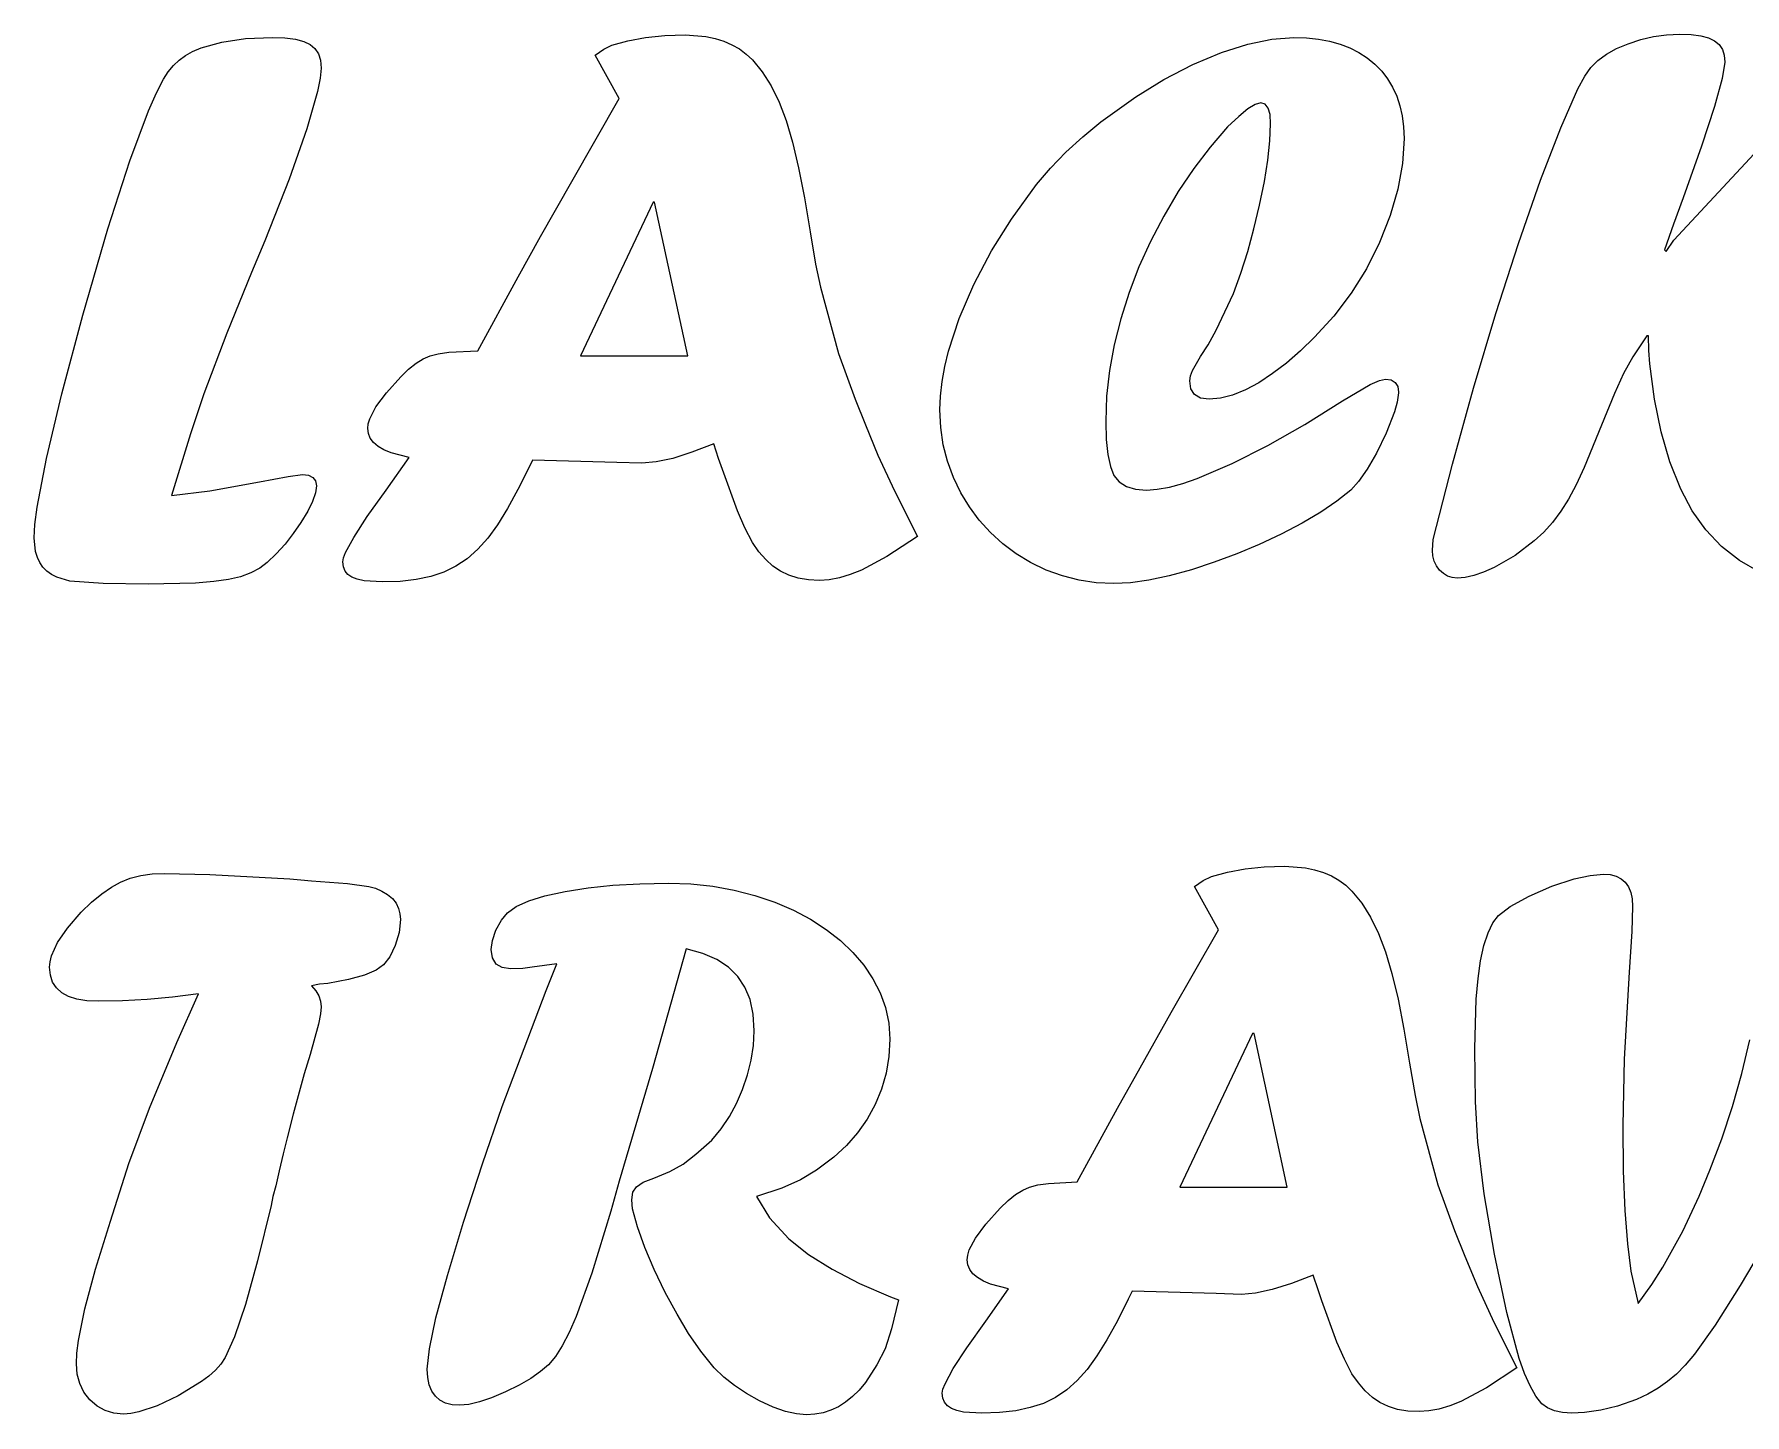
# Model space of a CAD drawing. Extents: x 9 to 1857, y 16 to 982.
# Drawn here: x 611.4 to 910, y 735.4 to 976.5 of the extents above; entities that cross this region are included whole.
import ezdxf

# ---------------------------------------------------------------- set-up
doc = ezdxf.new("R2010")
doc.units = 0

msp = doc.modelspace()

# ---------------------------------------------------------------- linework, layer by layer
at = {"layer": 'Layer 1'}
for p, q in [((639.038375, 973.487727), (640.51976, 974.116456)), ((640.51976, 974.116456), (644.10266, 975.115531)), ((644.10266, 975.115531), (648.253985, 975.735648)), ((648.253985, 975.735648), (652.99098, 975.942353)), ((652.99098, 975.942353), (655.15708, 975.864839)), ((655.15708, 975.864839), (656.97006, 975.632296)), ((656.97006, 975.632296), (658.42992, 975.244724)), ((658.42992, 975.244724), (659.53666, 974.702123)), ((659.53666, 974.702123), (660.380711, 974.004492)), ((660.380711, 974.004492), (660.983605, 973.08293)), ((709.28344, 972.8424), (710.816508, 973.89315)), ((710.816508, 973.89315), (712.24621, 974.56494)), ((712.24621, 974.56494), (715.036731, 975.348699)), ((715.036731, 975.348699), (718.102855, 975.908528)), ((718.102855, 975.908528), (721.444581, 976.244424)), ((721.444581, 976.244424), (725.06191, 976.35639)), ((725.06191, 976.35639), (728.636188, 976.085089)), ((728.636188, 976.085089), (730.261838, 975.745964)), ((730.261838, 975.745964), (731.77983, 975.271188)), ((731.77983, 975.271188), (733.190163, 974.660761)), ((733.190163, 974.660761), (734.492837, 973.914684)), ((734.492837, 973.914684), (735.687853, 973.032957)), ((818.648322, 973.289842), (823.24751, 974.77123)), ((823.24751, 974.77123), (827.467757, 975.649727)), ((827.467757, 975.649727), (831.30904, 975.94256)), ((831.30904, 975.94256), (833.504204, 975.869352)), ((833.504204, 975.869352), (835.576635, 975.649727)), ((835.576635, 975.649727), (837.526334, 975.283687)), ((837.526334, 975.283687), (839.3533, 974.77123)), ((839.3533, 974.77123), (841.057534, 974.112357)), ((841.057534, 974.112357), (842.639035, 973.307067)), ((885.86181, 973.014533), (887.631729, 973.987771)), ((887.631729, 973.987771), (889.668645, 974.84043)), ((889.668645, 974.84043), (891.860578, 975.563898)), ((891.860578, 975.563898), (894.095575, 976.08066)), ((894.095575, 976.08066), (896.373638, 976.390718)), ((896.373638, 976.390718), (898.694765, 976.49407)), ((898.694765, 976.49407), (900.675688, 976.420862)), ((900.675688, 976.420862), (902.346558, 976.201238)), ((902.346558, 976.201238), (903.707373, 975.835197)), ((903.707373, 975.835197), (904.758135, 975.32274)), ((904.758135, 975.32274), (905.54189, 974.676785)), ((905.54189, 974.676785), (906.101715, 973.84135)), ((906.101715, 973.84135), (906.43761, 972.816435)), ((634.779383, 969.904832), (635.67941, 971.015873)), ((635.67941, 971.015873), (636.674183, 971.971887)), ((636.674183, 971.971887), (637.7637, 972.772871)), ((637.7637, 972.772871), (639.038375, 973.487727)), ((660.983605, 973.08293), (661.345341, 971.937437)), ((661.345341, 971.937437), (661.46592, 970.568013)), ((713.48645, 965.2632), (709.28344, 972.8424)), ((735.687853, 973.032957), (736.77521, 972.01558)), ((736.77521, 972.01558), (738.484831, 969.931299)), ((808.58866, 968.570067), (813.67016, 971.18834)), ((813.67016, 971.18834), (818.648322, 973.289842)), ((842.639035, 973.307067), (844.097804, 972.355362)), ((844.097804, 972.355362), (845.43384, 971.25724)), ((845.43384, 971.25724), (846.62886, 970.029928)), ((882.098042, 969.194774), (883.122965, 970.70632)), ((883.122965, 970.70632), (884.358889, 971.920716)), ((884.358889, 971.920716), (885.86181, 973.014533)), ((906.549575, 971.60204), (906.093101, 968.777069)), ((906.43761, 972.816435), (906.549575, 971.60204)), ((632.713402, 966.276722), (633.9741, 968.638761)), ((633.9741, 968.638761), (634.779383, 969.904832)), ((661.310891, 968.845468), (660.845803, 966.502803)), ((661.46592, 970.568013), (661.310891, 968.845468)), ((738.484831, 969.931299), (740.030812, 967.468055)), ((803.6794, 965.53839), (808.58866, 968.570067)), ((846.62886, 970.029928), (847.664543, 968.690651)), ((847.664543, 968.690651), (848.540891, 967.23941)), ((880.883643, 966.933925), (882.098042, 969.194774)), ((906.093101, 968.777069), (904.72368, 963.885045)), ((631.308443, 963.118005), (632.713402, 966.276722)), ((660.845803, 966.502803), (658.98545, 959.957113)), ((705.21817, 950.793708), (713.48639, 965.263108)), ((713.48639, 965.263108), (713.48645, 965.2632)), ((740.030812, 967.468055), (741.413156, 964.625849)), ((797.61606, 961.19758), (803.6794, 965.53839)), ((848.540891, 967.23941), (849.257903, 965.676205)), ((849.257903, 965.676205), (849.815578, 964.001035)), ((877.886415, 960.16432), (880.883643, 966.933925)), ((628.06574, 954.410536), (631.308443, 963.118005)), ((741.413156, 964.625849), (742.63186, 961.40468)), ((821.671349, 962.140407), (819.73349, 960.30159)), ((823.281927, 963.453847), (821.671349, 962.140407)), ((824.565224, 964.241912), (823.281927, 963.453847)), ((825.52124, 964.5046), (824.565224, 964.241912)), ((826.274851, 964.276363), (825.52124, 964.5046)), ((826.813145, 963.59165), (826.274851, 964.276363)), ((827.136121, 962.450462), (826.813145, 963.59165)), ((827.24378, 960.8528), (827.136121, 962.450462)), ((849.815578, 964.001035), (850.213918, 962.213901)), ((850.213918, 962.213901), (850.452922, 960.314803)), ((904.72368, 963.885045), (902.441311, 956.925969)), ((658.98545, 959.957113), (655.90209, 951.206588)), ((742.63186, 961.40468), (743.747204, 957.632306)), ((794.429347, 958.596535), (797.61606, 961.19758)), ((819.73349, 960.30159), (816.684586, 956.79621)), ((827.123201, 957.872782), (827.24378, 960.8528)), ((850.452922, 960.314803), (850.53259, 958.30374)), ((874.355208, 950.98317), (877.886415, 960.16432)), ((743.747204, 957.632306), (744.819487, 953.136465)), ((788.831077, 953.101617), (791.48379, 955.89214)), ((791.48379, 955.89214), (794.429347, 958.596535)), ((816.684586, 956.79621), (813.807935, 953.03245)), ((826.761465, 954.51381), (827.123201, 957.872782)), ((850.53259, 958.30374), (850.265594, 953.911251)), ((902.441311, 956.925969), (899.245995, 947.89984)), ((624.245993, 942.516355), (628.06574, 954.410536)), ((744.819487, 953.136465), (745.848709, 947.917156)), ((786.38506, 950.24219), (788.831077, 953.101617)), ((813.807935, 953.03245), (811.103536, 949.01031)), ((826.158571, 950.775882), (826.761465, 954.51381)), ((850.265594, 953.911251), (849.464607, 949.415405)), ((897.661, 940.527), (911.648, 955.6165)), ((655.90209, 951.206588), (651.61295, 940.389013)), ((699.77493, 941.147458), (705.21817, 950.793708)), ((781.97533, 944.17883), (786.38506, 950.24219)), ((825.31452, 946.659), (826.158571, 950.775882)), ((870.513945, 939.97612), (874.355208, 950.98317)), ((719.412, 947.142), (706.7341, 920.3392)), ((719.68825, 947.1418), (719.412, 947.142)), ((725.476, 920.339), (719.68825, 947.1418)), ((745.848709, 947.917156), (746.83487, 941.97438)), ((811.103536, 949.01031), (808.57139, 944.72979)), ((849.464607, 949.415405), (848.129629, 944.816201)), ((899.245995, 947.89984), (897.592355, 943.35232)), ((778.513032, 938.68391), (781.97533, 944.17883)), ((808.57139, 944.72979), (806.267486, 940.328685)), ((824.332673, 942.490442), (825.31452, 946.659)), ((848.129629, 944.816201), (846.26066, 940.11364)), ((619.8492, 927.435461), (624.245993, 942.516355)), ((695.84754, 934.119478), (699.77493, 941.147458)), ((746.83487, 941.97438), (747.799485, 936.358887)), ((823.24747, 938.52859), (824.332673, 942.490442)), ((897.592355, 943.35232), (896.007605, 938.87371)), ((651.613, 940.389), (649.33925, 934.87686)), ((651.61295, 940.389013), (651.613, 940.389)), ((775.42968, 932.81003), (778.513032, 938.68391)), ((806.267486, 940.328685), (804.247803, 935.8759)), ((822.058913, 934.773442), (823.24747, 938.52859)), ((846.26066, 940.11364), (843.948148, 935.540284)), ((866.552083, 927.72877), (870.513945, 939.97612)), ((896.007605, 938.87371), (896.283195, 938.529202)), ((896.283195, 938.529202), (897.661, 940.527)), ((649.33925, 934.87686), (645.01566, 924.28321)), ((747.799485, 936.358887), (748.62631, 932.32813)), ((804.247803, 935.8759), (802.512341, 931.371435)), ((820.767, 931.225), (822.058913, 934.773442)), ((843.948148, 935.540284), (841.28251, 931.259765)), ((688.81955, 921.234878), (695.84754, 934.119478)), ((748.62631, 932.32813), (751.7958, 920.75263)), ((772.880307, 926.86725), (775.42968, 932.81003)), ((802.512341, 931.371435), (801.0611, 926.81529)), ((817.735333, 924.817475), (820.767, 931.22535)), ((820.767, 931.22535), (820.767, 931.225)), ((841.28251, 931.259765), (838.263748, 927.272084)), ((616.197405, 913.706836), (619.8492, 927.435461)), ((771.01995, 921.16563), (772.880307, 926.86725)), ((801.0611, 926.81529), (799.915611, 922.259156)), ((838.263748, 927.272084), (834.89186, 923.57724)), ((862.659135, 914.68912), (866.552083, 927.72877)), ((645.01566, 924.28321), (641.00213, 913.72406)), ((816.322851, 922.285331), (817.735333, 924.817475)), ((834.89186, 923.57724), (832.45016, 921.195823)), ((892.907, 923.853), (890.478228, 920.166757)), ((893.182394, 923.85281), (892.907, 923.853)), ((893.251298, 921.286217), (893.182394, 923.85281)), ((679.285258, 919.826699), (680.48243, 920.339156)), ((680.48243, 920.339156), (681.907839, 920.705197)), ((681.907839, 920.705197), (683.772495, 920.976498)), ((683.772495, 920.976498), (688.81955, 921.234878)), ((706.7341, 920.3392), (725.476, 920.339)), ((751.7958, 920.75263), (754.68968, 912.76002)), ((770.356779, 918.456913), (771.01995, 921.16563)), ((799.915611, 922.259156), (799.097405, 917.754695)), ((813.584, 917.806713), (814.97927, 920.20105)), ((814.97927, 920.20105), (816.322851, 922.285331)), ((832.45016, 921.195823), (830.01707, 919.0814)), ((890.478228, 920.166757), (888.84181, 917.23843)), ((893.45801, 918.96078), (893.251298, 921.286217)), ((675.3837, 916.687356), (676.735893, 918.000798)), ((676.735893, 918.000798), (678.036412, 919.047246)), ((678.036412, 919.047246), (679.285258, 919.826699)), ((769.883085, 915.84294), (770.356779, 918.456913)), ((799.097405, 917.754695), (798.606481, 913.301906)), ((813.235182, 916.829168), (813.584, 917.806713)), ((827.59259, 917.233972), (825.17672, 915.65354)), ((830.01707, 919.0814), (827.59259, 917.233972)), ((888.84181, 917.23843), (887.257065, 913.741667)), ((894.258992, 912.759604), (893.45801, 918.96078)), ((671.042887, 911.433599), (672.851559, 913.875304)), ((672.851559, 913.875304), (675.3837, 916.687356)), ((769.598869, 913.323713), (769.883085, 915.84294)), ((813.11891, 915.99804), (813.235182, 916.829168)), ((813.329921, 914.581249), (813.11891, 915.99804)), ((813.962955, 913.569255), (813.329921, 914.581249)), ((822.825441, 914.387468), (820.594742, 913.48313)), ((825.17672, 915.65354), (822.825441, 914.387468)), ((839.78395, 912.48373), (844.624298, 915.32593)), ((844.624298, 915.32593), (846.230569, 916.03648)), ((846.230569, 916.03648), (847.29424, 916.27333)), ((847.29424, 916.27333), (848.289006, 916.13122)), ((848.289006, 916.13122), (848.999553, 915.70489)), ((848.999553, 915.70489), (849.425881, 914.99434)), ((849.568, 913.862), (849.30532, 912.260034)), ((849.425881, 914.99434), (849.56799, 913.99957)), ((849.56799, 913.99957), (849.568, 913.862)), ((859.007337, 901.40827), (862.659135, 914.68912)), ((613.51024, 902.424161), (616.197405, 913.706836)), ((641.00213, 913.72406), (638.65946, 906.73052)), ((669.957684, 909.362239), (671.042887, 911.433599)), ((754.68968, 912.76002), (756.48112, 908.28141)), ((769.50413, 910.89923), (769.598869, 913.323713)), ((769.650545, 907.81157), (769.50413, 910.89923)), ((798.606481, 913.301906), (798.44284, 908.90079)), ((815.018011, 912.962059), (813.962955, 913.569255)), ((816.49509, 912.75966), (815.018011, 912.962059)), ((818.484626, 912.940528), (816.49509, 912.75966)), ((820.594742, 913.48313), (818.484626, 912.940528)), ((833.186581, 908.328069), (839.78395, 912.48373)), ((849.30532, 912.260034), (848.861769, 910.554715)), ((887.257065, 913.741667), (884.98329, 908.2123)), ((895.42171, 907.040745), (894.258992, 912.759604)), ((669.59595, 907.661226), (669.686384, 908.465439)), ((669.686384, 908.465439), (669.957684, 909.362239)), ((756.48112, 908.28141), (758.68597, 902.97597)), ((798.44284, 908.90079), (798.533273, 905.727001)), ((826.761475, 904.680565), (833.186581, 908.328069)), ((848.861769, 910.554715), (847.43205, 906.83402)), ((884.98329, 908.2123), (882.003298, 900.82259)), ((638.65946, 906.73052), (635.35217, 895.94736)), ((669.708992, 906.767657), (669.59595, 907.661226)), ((670.048117, 905.947297), (669.708992, 906.767657)), ((670.613327, 905.200144), (670.048117, 905.947297)), ((671.40462, 904.526198), (670.613327, 905.200144)), ((730.022837, 904.97406), (726.216007, 903.496977)), ((730.849659, 902.42469), (730.022837, 904.97406)), ((770.08979, 904.81865), (769.650545, 907.81157)), ((798.533273, 905.727001), (798.804572, 903.095815)), ((847.43205, 906.83402), (845.700897, 903.371708)), ((896.946162, 901.804204), (895.42171, 907.040745)), ((611.908278, 893.931986), (613.51024, 902.424161)), ((672.421997, 903.925461), (671.40462, 904.526198)), ((673.665457, 903.397932), (672.421997, 903.925461)), ((672.83434, 896.912546), (676.83063, 902.562496)), ((676.83063, 902.562496), (673.665457, 903.397932)), ((698.396907, 902.149084), (697.70788, 900.771044)), ((713.073007, 901.735673), (698.396907, 902.149084)), ((722.857047, 902.441918), (719.945957, 901.808882)), ((726.216007, 903.496977), (722.857047, 902.441918)), ((731.53866, 900.49544), (730.849659, 902.42469)), ((758.68597, 902.97597), (761.545402, 896.74035)), ((770.821865, 901.92047), (770.08979, 904.81865)), ((771.84677, 899.11703), (770.821865, 901.92047)), ((798.804572, 903.095815), (799.256738, 901.007231)), ((820.508631, 901.541219), (826.761475, 904.680565)), ((845.700897, 903.371708), (844.09032, 900.563963)), ((650.71727, 898.35892), (655.695423, 899.289092)), ((655.695423, 899.289092), (658.22756, 899.59915)), ((658.22756, 899.59915), (659.282622, 899.478572)), ((659.282622, 899.478572), (660.036238, 899.116837)), ((660.036238, 899.116837), (660.488407, 898.513947)), ((697.70788, 900.771044), (695.813085, 896.981446)), ((717.482737, 901.59787), (713.073007, 901.735673)), ((719.945957, 901.808882), (717.482737, 901.59787)), ((734.156942, 893.278), (731.53866, 900.49544)), ((773.13007, 896.447087), (771.84677, 899.11703)), ((799.256738, 901.007231), (799.88977, 899.46125)), ((799.88977, 899.46125), (800.811336, 898.345901)), ((814.42805, 898.91003), (820.508631, 901.541219)), ((844.09032, 900.563963), (842.600317, 898.410783)), ((855.631145, 888.29972), (859.007337, 901.40827)), ((882.003298, 900.82259), (880.603734, 897.838292)), ((898.83235, 897.04998), (896.946162, 901.804204)), ((635.35217, 895.94736), (642.052875, 896.791407)), ((642.052875, 896.791407), (650.71727, 898.35892)), ((660.471181, 896.416748), (659.967335, 894.931052)), ((660.63913, 897.6699), (660.471181, 896.416748)), ((660.488407, 898.513947), (660.63913, 897.6699)), ((669.518431, 892.278912), (672.83434, 896.912546)), ((695.813085, 896.981446), (693.98719, 893.674164)), ((761.545402, 896.74035), (765.57616, 888.78217)), ((774.6373, 893.949398), (773.13007, 896.447087)), ((800.811336, 898.345901), (802.060185, 897.549223)), ((802.060185, 897.549223), (803.636316, 897.071216)), ((803.636316, 897.071216), (805.53973, 896.91188)), ((805.53973, 896.91188), (807.43883, 897.036764)), ((807.43883, 897.036764), (809.55325, 897.411418)), ((809.55325, 897.411418), (811.88299, 898.035839)), ((811.88299, 898.035839), (814.42805, 898.91003)), ((841.23089, 896.91217), (838.819334, 894.957083)), ((842.600317, 898.410783), (841.23089, 896.91217)), ((880.603734, 897.838292), (879.26446, 895.3277)), ((900.817555, 893.273309), (898.83235, 897.04998)), ((611.507787, 890.861542), (611.908278, 893.931986)), ((659.127591, 893.212813), (657.95195, 891.26203)), ((659.967335, 894.931052), (659.127591, 893.212813)), ((693.98719, 893.674164), (692.230195, 890.849196)), ((735.466078, 890.30231), (734.156942, 893.278)), ((776.36846, 891.623962), (774.6373, 893.949398)), ((835.994365, 893.01922), (832.755984, 891.098583)), ((838.819334, 894.957083), (835.994365, 893.01922)), ((877.907947, 893.191743), (876.456697, 891.262493)), ((879.26446, 895.3277), (877.907947, 893.191743)), ((903.19034, 889.935885), (900.817555, 893.273309)), ((611.37429, 888.574861), (611.507787, 890.861542)), ((657.95195, 891.26203), (656.599756, 889.298331)), ((667.149925, 888.644351), (669.518431, 892.278912)), ((692.230195, 890.849196), (690.5421, 888.506544)), ((736.77521, 887.74864), (735.466078, 890.30231)), ((778.32355, 889.47078), (776.36846, 891.623962)), ((832.755984, 891.098583), (829.10419, 889.19517)), ((876.456697, 891.262493), (874.910712, 889.539948)), ((611.619752, 886.180522), (611.37429, 888.574861)), ((655.161433, 887.472435), (653.636981, 885.784341)), ((656.599756, 889.298331), (655.161433, 887.472435)), ((665.728821, 886.008862), (667.149925, 888.644351)), ((690.5421, 888.506544), (688.823861, 886.560068)), ((737.907781, 886.142367), (736.77521, 887.74864)), ((765.57616, 888.78217), (760.236267, 885.285403)), ((780.481037, 887.511384), (778.32355, 889.47078)), ((782.81939, 885.767308), (780.481037, 887.511384)), ((825.254306, 887.386498), (821.352745, 885.75008)), ((829.10419, 889.19517), (825.254306, 887.386498)), ((855.49335, 886.37047), (855.631145, 888.29972)), ((873.26999, 888.02411), (869.928265, 885.49197)), ((874.910712, 889.539948), (873.26999, 888.02411)), ((905.950705, 887.037709), (903.19034, 889.935885)), ((909.09865, 884.57878), (905.950705, 887.037709)), ((611.926579, 885.151301), (611.619752, 886.180522)), ((612.356138, 884.234046), (611.926579, 885.151301)), ((612.908427, 883.428756), (612.356138, 884.234046)), ((652.0264, 884.23405), (650.751721, 883.247895)), ((653.636981, 885.784341), (652.0264, 884.23405)), ((665.25512, 884.372446), (665.373545, 885.06577)), ((665.354167, 883.506866), (665.25512, 884.372446)), ((665.373545, 885.06577), (665.728821, 886.008862)), ((686.976432, 884.923652), (684.999816, 883.597293)), ((688.823861, 886.560068), (686.976432, 884.923652)), ((739.100642, 884.768638), (737.907781, 886.142367)), ((740.353796, 883.627452), (739.100642, 884.768638)), ((760.236267, 885.285403), (755.79209, 882.92552)), ((785.338607, 884.238549), (782.81939, 885.767308)), ((788.03869, 882.92511), (785.338607, 884.238549)), ((817.399506, 884.285918), (813.39459, 882.99401)), ((821.352745, 885.75008), (817.399506, 884.285918)), ((855.570864, 885.405846), (855.49335, 886.37047)), ((855.803408, 884.510123), (855.570864, 885.405846)), ((856.190979, 883.683301), (855.803408, 884.510123)), ((869.928265, 885.49197), (866.24203, 883.40769)), ((912.548052, 882.649532), (909.09865, 884.57878)), ((613.583447, 882.735432), (612.908427, 883.428756)), ((614.381198, 882.154074), (613.583447, 882.735432)), ((615.30168, 881.684681), (614.381198, 882.154074)), ((617.57543, 880.995662), (615.30168, 881.684681)), ((645.27403, 881.27127), (642.720354, 880.909535)), ((647.375536, 881.766505), (645.27403, 881.27127)), ((649.201433, 882.42538), (647.375536, 881.766505)), ((650.751721, 883.247895), (649.201433, 882.42538)), ((665.651307, 882.770478), (665.354167, 883.506866)), ((666.146542, 882.163281), (665.651307, 882.770478)), ((666.83987, 881.685276), (666.146542, 882.163281)), ((667.765737, 881.323541), (666.83987, 881.685276)), ((668.9586, 881.065159), (667.765737, 881.323541)), ((672.14531, 880.858454), (668.9586, 881.065159)), ((678.07087, 881.289089), (675.245892, 880.966113)), ((680.620242, 881.827383), (678.07087, 881.289089)), ((682.89401, 882.580994), (680.620242, 881.827383)), ((684.999816, 883.597293), (682.89401, 882.580994)), ((741.66724, 882.71881), (740.353796, 883.627452)), ((743.127092, 882.025486), (741.66724, 882.71881)), ((744.750587, 881.530255), (743.127092, 882.025486)), ((746.537727, 881.233116), (744.750587, 881.530255)), ((748.48851, 881.13407), (746.537727, 881.233116)), ((750.185217, 881.246036), (748.48851, 881.13407)), ((751.96805, 881.581933), (750.185217, 881.246036)), ((753.837007, 882.141761), (751.96805, 881.581933)), ((755.79209, 882.92552), (753.837007, 882.141761)), ((790.872274, 881.900196), (788.03869, 882.92511)), ((793.791985, 881.168115), (790.872274, 881.900196)), ((796.797824, 880.728866), (793.791985, 881.168115)), ((805.987625, 881.18534), (802.775066, 880.733173)), ((809.527466, 881.938953), (805.987625, 881.18534)), ((813.39459, 882.99401), (809.527466, 881.938953)), ((856.73358, 882.92538), (856.190979, 883.683301)), ((857.392452, 882.322488), (856.73358, 882.92538)), ((858.128837, 881.89185), (857.392452, 882.322488)), ((858.942737, 881.633468), (858.128837, 881.89185)), ((859.83415, 881.54734), (858.942737, 881.633468)), ((861.190652, 881.663612), (859.83415, 881.54734)), ((862.7108, 882.012428), (861.190652, 881.663612)), ((864.394593, 882.593787), (862.7108, 882.012428)), ((866.24203, 883.40769), (864.394593, 882.593787)), ((623.414895, 880.582252), (617.57543, 880.995662)), ((631.28693, 880.444448), (623.414895, 880.582252)), ((639.537945, 880.651154), (631.28693, 880.444448)), ((642.720354, 880.909535), (639.537945, 880.651154)), ((675.245892, 880.966113), (672.14531, 880.858454)), ((799.88979, 880.58245), (796.797824, 880.728866)), ((802.775066, 880.733173), (799.88979, 880.58245)), ((819.698724, 830.212699), (822.764845, 830.772528)), ((822.764845, 830.772528), (826.106574, 831.108424)), ((826.106574, 831.108424), (829.72391, 831.22039)), ((829.72391, 831.22039), (833.298199, 830.949089)), ((833.298199, 830.949089), (834.923852, 830.609964)), ((834.923852, 830.609964), (836.441845, 830.135188)), ((623.156103, 826.431813), (624.844194, 827.594528)), ((624.844194, 827.594528), (626.463388, 828.46441)), ((626.463388, 828.46441), (628.129952, 829.12759)), ((628.129952, 829.12759), (629.960156, 829.60129)), ((629.960156, 829.60129), (631.953997, 829.88551)), ((631.953997, 829.88551), (634.111478, 829.98025)), ((634.111478, 829.98025), (642.035188, 829.773545)), ((642.035188, 829.773545), (656.022288, 829.015626)), ((656.022288, 829.015626), (657.951548, 828.877823)), ((657.951548, 828.877823), (659.811888, 828.671118)), ((659.811888, 828.671118), (666.099173, 828.223256)), ((666.099173, 828.223256), (669.802648, 827.706493)), ((669.802648, 827.706493), (670.965369, 827.366291)), ((670.965369, 827.366291), (672.041961, 826.896899)), ((704.047312, 826.811358), (708.06946, 827.444394)), ((708.06946, 827.444394), (712.418892, 827.896563)), ((712.418892, 827.896563), (717.095609, 828.167864)), ((717.095609, 828.167864), (722.099612, 828.258298)), ((722.099612, 828.258298), (726.014097, 828.124801)), ((726.014097, 828.124801), (729.833842, 827.72431)), ((729.833842, 827.72431), (733.558847, 827.056826)), ((813.94544, 827.7064), (815.478492, 828.75715)), ((818.14845, 820.1272), (813.94544, 827.7064)), ((815.478492, 828.75715), (816.90821, 829.42894)), ((816.90821, 829.42894), (819.698724, 830.212699)), ((836.441845, 830.135188), (837.852177, 829.524761)), ((837.852177, 829.524761), (839.154849, 828.778684)), ((839.154849, 828.778684), (840.34986, 827.896957)), ((840.34986, 827.896957), (841.43721, 826.87958)), ((872.374158, 825.983774), (876.336016, 827.740769)), ((876.336016, 827.740769), (880.228968, 829.015454)), ((880.228968, 829.015454), (883.019486, 829.635571)), ((883.019486, 829.635571), (885.327698, 829.842276)), ((885.327698, 829.842276), (886.522718, 829.753996)), ((886.522718, 829.753996), (887.558401, 829.489154)), ((887.558401, 829.489154), (888.434749, 829.047752)), ((888.434749, 829.047752), (889.151761, 828.429789)), ((889.151761, 828.429789), (889.709436, 827.635264)), ((889.709436, 827.635264), (890.107776, 826.664179)), ((619.573228, 823.22788), (621.399114, 824.976263)), ((621.399114, 824.976263), (623.156103, 826.431813)), ((672.041961, 826.896899), (673.032424, 826.298316)), ((673.032424, 826.298316), (673.936758, 825.570543)), ((673.936758, 825.570543), (674.539646, 824.748028)), ((674.539646, 824.748028), (674.970281, 823.865223)), ((695.520682, 824.175862), (697.708322, 825.157713)), ((697.708322, 825.157713), (700.550532, 826.036212)), ((700.550532, 826.036212), (704.047312, 826.811358)), ((733.558847, 827.056826), (737.189112, 826.122348)), ((737.189112, 826.122348), (740.681567, 824.95102)), ((740.681567, 824.95102), (743.924252, 823.572985)), ((841.43721, 826.87958), (843.14684, 824.795299)), ((843.14684, 824.795299), (844.69283, 822.332055)), ((869.066878, 824.175102), (872.374158, 825.983774)), ((890.107776, 826.664179), (890.34678, 825.516533)), ((890.34678, 825.516533), (890.426448, 824.192326)), ((617.161658, 820.428746), (619.573228, 823.22788)), ((674.970281, 823.865223), (675.228661, 822.922128)), ((675.314788, 821.918743), (675.090858, 819.679433)), ((675.228661, 822.922128), (675.314788, 821.918743)), ((691.989482, 820.058978), (692.936874, 821.815973)), ((692.936874, 821.815973), (693.987612, 823.090658)), ((693.987612, 823.090658), (695.520682, 824.175862)), ((743.924252, 823.572985), (746.917167, 821.988245)), ((746.917167, 821.988245), (749.660312, 820.196798)), ((844.69283, 822.332055), (846.07518, 819.489849)), ((865.191145, 819.606053), (866.030886, 821.340439)), ((866.030886, 821.340439), (866.999818, 822.607584)), ((866.999818, 822.607584), (869.066878, 824.175102)), ((890.426448, 824.192326), (890.271415, 819.851511)), ((615.439108, 817.887993), (617.161658, 820.428746)), ((675.090858, 819.679433), (674.419069, 817.371223)), ((691.369366, 818.250305), (691.989482, 820.058978)), ((749.660312, 820.196798), (752.132157, 818.26324)), ((809.880184, 805.65774), (818.148404, 820.12714)), ((818.148404, 820.12714), (818.14845, 820.1272)), ((846.07518, 819.489849), (847.29389, 816.26868)), ((864.480595, 817.404426), (865.191145, 819.606053)), ((890.271415, 819.851511), (889.806318, 812.754626)), ((614.147196, 814.561328), (614.405578, 815.605621)), ((614.405578, 815.605621), (615.439108, 817.887993)), ((673.488896, 815.390296), (672.352019, 813.995033)), ((674.419069, 817.371223), (673.488896, 815.390296)), ((691.16266, 816.682788), (691.369366, 818.250305)), ((691.373671, 815.205705), (691.16266, 816.682788)), ((725.200193, 816.820566), (719.309093, 795.891641)), ((728.089762, 816.002355), (725.200193, 816.820566)), ((730.557308, 814.925764), (728.089762, 816.002355)), ((752.132157, 818.26324), (754.311172, 816.183268)), ((754.311172, 816.183268), (756.197357, 813.95688)), ((847.29389, 816.26868), (848.409234, 812.496306)), ((863.899236, 814.735559), (864.480595, 817.404426)), ((614.061068, 813.58163), (614.147196, 814.561328)), ((614.193489, 812.192829), (614.061068, 813.58163)), ((671.09887, 813.069166), (669.061964, 812.220813)), ((672.352019, 813.995033), (671.09887, 813.069166)), ((692.006705, 814.150645), (691.373671, 815.205705)), ((693.061761, 813.51761), (692.006705, 814.150645)), ((694.53884, 813.306598), (693.061761, 813.51761)), ((696.692015, 813.375499), (694.53884, 813.306598)), ((698.32844, 813.582204), (696.692015, 813.375499)), ((702.60034, 814.20232), (698.32844, 813.582204)), ((700.74, 809.517), (702.60034, 814.20232)), ((732.602832, 813.59079), (730.557308, 814.925764)), ((734.226333, 811.997436), (732.602832, 813.59079)), ((756.197357, 813.95688), (757.790712, 811.584078)), ((848.409234, 812.496306), (849.481517, 808.000465)), ((863.447067, 811.599451), (863.899236, 814.735559)), ((889.806318, 812.754626), (888.979488, 797.510076)), ((614.590752, 810.989202), (614.193489, 812.192829)), ((615.252856, 809.970748), (614.590752, 810.989202)), ((616.179803, 809.137468), (615.252856, 809.970748)), ((661.189929, 810.618848), (659.811899, 810.343242)), ((659.811899, 810.343242), (660.535367, 809.49489)), ((660.535367, 809.49489), (661.052129, 808.603472)), ((662.636879, 810.756653), (661.189929, 810.618848)), ((666.2413, 811.449976), (662.636879, 810.756653)), ((669.061964, 812.220813), (666.2413, 811.449976)), ((693.091963, 789.259836), (700.740083, 809.516936)), ((700.740083, 809.516936), (700.74, 809.517)), ((735.462262, 810.137091), (734.226333, 811.997436)), ((736.345068, 807.932236), (735.462262, 810.137091)), ((757.790712, 811.584078), (759.086924, 809.116529)), ((863.12409, 807.996103), (863.447067, 811.599451)), ((617.371591, 808.48936), (616.179803, 809.137468)), ((618.828222, 808.026427), (617.371591, 808.48936)), ((620.549694, 807.748667), (618.828222, 808.026427)), ((622.536008, 807.65608), (620.549694, 807.748667)), ((626.782099, 807.737901), (622.536008, 807.65608)), ((631.114313, 807.983365), (626.782099, 807.737901)), ((635.532649, 808.392471), (631.114313, 807.983365)), ((640.037108, 808.96522), (635.532649, 808.392471)), ((636.247508, 800.4214), (640.037108, 808.96522)), ((661.052129, 808.603472), (661.362187, 807.66899)), ((661.465539, 806.691442), (661.34496, 805.446904)), ((661.362187, 807.66899), (661.465539, 806.691442)), ((736.874752, 805.382871), (736.345068, 807.932236)), ((759.086924, 809.116529), (760.012789, 806.537013)), ((760.012789, 806.537013), (760.568309, 803.845529)), ((849.481517, 808.000465), (850.510739, 802.781156)), ((862.865708, 799.387684), (863.12409, 807.996103)), ((660.983224, 803.64254), (659.536279, 798.354332)), ((661.34496, 805.446904), (660.983224, 803.64254)), ((737.051313, 802.488996), (736.874752, 805.382871)), ((760.568309, 803.845529), (760.753482, 801.042078)), ((804.436944, 796.01149), (809.880184, 805.65774)), ((631.493268, 788.9837), (636.247508, 800.4214)), ((736.926428, 799.909473), (737.051313, 802.488996)), ((760.753482, 801.042078), (760.594147, 798.027628)), ((824.074, 802.006), (811.3961, 775.2032)), ((824.35027, 802.0068), (824.074, 802.006)), ((830.138, 775.204), (824.35027, 802.0068)), ((850.510739, 802.781156), (851.4969, 796.83838)), ((909.499304, 795.012416), (910.890268, 800.903516)), ((659.536279, 798.354332), (658.485535, 794.960912)), ((736.551773, 797.338566), (736.926428, 799.909473)), ((760.594147, 798.027628), (760.116142, 795.116528)), ((863.003516, 790.085959), (862.865708, 799.387684)), ((888.979488, 797.510076), (888.703878, 785.951826)), ((658.485535, 794.960912), (656.573509, 787.950132)), ((719.309093, 795.891641), (713.486893, 776.237466)), ((735.053153, 792.222596), (735.927348, 794.776274)), ((735.927348, 794.776274), (736.551773, 797.338566)), ((760.116142, 795.116528), (759.319467, 792.308778)), ((800.509524, 788.9835), (804.436944, 796.01149)), ((851.4969, 796.83838), (852.461515, 791.222887)), ((907.8758, 789.259116), (909.499304, 795.012416)), ((733.993784, 789.7852), (735.053153, 792.222596)), ((759.319467, 792.308778), (758.204122, 789.604378)), ((627.910388, 779.33745), (631.493268, 788.9837)), ((689.64688, 779.286286), (693.091963, 789.259836)), ((732.744938, 787.502831), (733.993784, 789.7852)), ((758.204122, 789.604378), (756.795945, 787.067926)), ((793.481564, 776.0989), (800.509524, 788.9835)), ((852.461515, 791.222887), (853.28834, 787.19213)), ((863.41694, 783.126884), (863.003516, 790.085959)), ((906.019759, 783.643616), (907.8758, 789.259116)), ((656.573509, 787.950132), (655.539999, 783.816022)), ((731.306614, 785.37549), (732.744938, 787.502831)), ((756.795945, 787.067926), (755.120772, 784.695118)), ((853.28834, 787.19213), (856.45781, 775.61663)), ((888.703878, 785.951826), (888.794312, 778.006601)), ((655.539999, 783.816022), (654.851, 780.991)), ((726.90552, 780.939933), (729.678813, 783.403176)), ((729.678813, 783.403176), (731.306614, 785.37549)), ((753.178605, 782.485955), (750.969442, 780.440438)), ((755.120772, 784.695118), (753.178605, 782.485955)), ((864.519375, 774.049084), (863.41694, 783.126884)), ((903.931178, 778.165916), (906.019759, 783.643616)), ((654.851, 780.991), (654.161973, 778.02823)), ((724.648983, 779.200166), (726.90552, 780.939933)), ((750.969442, 780.440438), (747.972204, 778.13223)), ((624.671998, 769.27775), (627.910388, 779.33745)), ((654.161973, 778.02823), (653.54187, 775.40997)), ((686.339593, 769.071636), (689.64688, 779.286286)), ((717.689889, 776.065142), (719.550253, 776.788596)), ((719.550253, 776.788596), (722.37522, 777.942708)), ((722.37522, 777.942708), (724.648983, 779.200166)), ((747.972204, 778.13223), (745.181692, 776.444128)), ((888.794312, 778.006601), (889.065615, 771.120726)), ((902.053603, 773.601146), (903.931178, 778.165916)), ((653.059562, 773.54961), (652.715048, 771.96489)), ((653.54187, 775.40997), (653.059562, 773.54961)), ((713.486893, 776.237466), (712.039963, 771.000916)), ((715.691731, 772.999006), (715.898436, 774.290924)), ((715.898436, 774.290924), (716.518553, 775.272776)), ((716.518553, 775.272776), (717.689889, 776.065142)), ((741.908864, 775.031643), (737.464702, 773.550248)), ((737.464702, 773.550248), (739.738452, 769.829578)), ((745.181692, 776.444128), (741.908864, 775.031643)), ((781.397896, 772.864825), (782.698421, 773.911267)), ((782.698421, 773.911267), (783.947271, 774.69071)), ((783.947271, 774.69071), (785.144444, 775.203154)), ((785.144444, 775.203154), (786.569841, 775.569196)), ((786.569841, 775.569196), (788.434494, 775.840501)), ((788.434494, 775.840501), (793.481564, 776.0989)), ((811.3961, 775.2032), (830.138, 775.204)), ((856.45781, 775.61663), (859.35169, 767.62403)), ((866.31082, 763.489884), (864.519375, 774.049084)), ((899.176938, 767.486116), (902.053603, 773.601146)), ((652.715048, 771.96489), (650.355162, 762.348765)), ((712.039963, 771.000916), (708.73267, 760.200566)), ((715.829552, 771.414256), (715.691731, 772.999006)), ((716.708039, 768.279223), (715.829552, 771.414256)), ((777.513562, 768.739324), (780.045694, 771.551384)), ((780.045694, 771.551384), (781.397896, 772.864825)), ((889.065615, 771.120726), (889.517787, 765.294201)), ((622.07957, 760.897556), (624.671998, 769.27775)), ((683.514613, 759.769916), (686.339593, 769.071636)), ((717.965502, 764.661886), (716.708039, 768.279223)), ((739.738452, 769.829578), (743.114632, 766.177778)), ((775.704896, 766.297614), (777.513562, 768.739324)), ((859.35169, 767.62403), (861.14316, 763.14543)), ((719.619137, 760.803383), (717.965502, 764.661886)), ((743.114632, 766.177778), (746.551111, 763.451843)), ((774.619697, 764.226254), (775.704896, 766.297614)), ((889.517787, 765.294201), (890.150828, 760.527026)), ((895.731858, 761.216056), (899.176938, 767.486116)), ((650.355162, 762.348765), (648.236433, 754.72219)), ((746.551111, 763.451843), (750.659387, 760.855098)), ((774.257964, 762.525244), (774.348397, 763.329455)), ((774.371006, 761.631673), (774.257964, 762.525244)), ((774.348397, 763.329455), (774.619697, 764.226254)), ((774.710131, 760.811311), (774.371006, 761.631673)), ((861.14316, 763.14543), (863.34801, 757.83999)), ((868.498445, 753.292389), (866.31082, 763.489884)), ((912.68172, 763.90323), (909.202182, 758.046595)), ((620.227836, 753.947075), (622.07957, 760.897556)), ((681.516453, 752.397436), (683.514613, 759.769916)), ((708.73267, 760.200566), (705.976593, 752.604116)), ((721.548382, 756.807076), (719.619137, 760.803383)), ((750.659387, 760.855098), (755.439461, 758.387543)), ((775.275341, 760.064157), (774.710131, 760.811311)), ((776.066634, 759.390211), (775.275341, 760.064157)), ((777.084011, 758.789474), (776.066634, 759.390211)), ((778.327471, 758.261946), (777.084011, 758.789474)), ((834.684861, 759.83807), (830.878042, 758.360978)), ((835.511683, 757.28868), (834.684861, 759.83807)), ((890.150828, 760.527026), (891.391058, 754.877096)), ((893.785388, 758.184376), (895.731858, 761.216056)), ((723.598209, 753.017486), (721.548382, 756.807076)), ((755.439461, 758.387543), (760.891332, 756.049178)), ((760.891332, 756.049178), (762.269362, 755.497946)), ((777.496334, 751.776554), (781.492644, 757.426514)), ((781.492644, 757.426514), (778.327471, 758.261946)), ((802.369934, 755.635062), (800.475139, 751.845457)), ((803.058961, 757.013092), (802.369934, 755.635062)), ((817.735061, 756.599681), (803.058961, 757.013092)), ((822.144761, 756.46186), (817.735061, 756.599681)), ((824.607992, 756.672873), (822.144761, 756.46186)), ((827.519086, 757.305912), (824.607992, 756.672873)), ((830.878042, 758.360978), (827.519086, 757.305912)), ((836.20071, 755.35945), (835.511683, 757.28868)), ((863.34801, 757.83999), (866.207425, 751.60437)), ((891.391058, 754.877096), (893.785388, 758.184376)), ((909.202182, 758.046595), (904.82691, 751.08753)), ((619.116795, 748.426306), (620.227836, 753.947075)), ((648.236433, 754.72219), (646.358862, 749.085165)), ((705.976593, 752.604116), (704.77081, 749.830822)), ((725.613592, 749.641296), (723.598209, 753.017486)), ((762.269362, 755.497946), (761.063579, 750.433668)), ((838.81897, 748.14202), (836.20071, 755.35945)), ((870.65162, 745.299784), (868.498445, 753.292389)), ((680.379588, 746.988644), (681.516453, 752.397436)), ((704.77081, 749.830822), (703.56503, 747.505388)), ((727.766772, 746.557949), (725.613592, 749.641296)), ((761.063579, 750.433668), (759.926692, 746.954136)), ((774.180438, 747.142924), (777.496334, 751.776554)), ((800.475139, 751.845457), (798.649244, 748.538172)), ((866.207425, 751.60437), (870.23817, 743.64619)), ((904.82691, 751.08753), (901.244017, 746.057698)), ((618.839035, 746.202064), (619.116795, 748.426306)), ((646.358862, 749.085165), (644.722448, 745.43769)), ((680.000633, 743.440186), (680.379588, 746.988644)), ((703.56503, 747.505388), (702.359255, 745.627817)), ((759.926692, 746.954136), (758.514217, 744.146383)), ((771.811941, 743.508364), (774.180438, 747.142924)), ((798.649244, 748.538172), (796.892249, 745.713207)), ((840.1281, 745.166327), (838.81897, 748.14202)), ((618.746448, 744.33525), (618.839035, 746.202064)), ((618.892863, 742.54812), (618.746448, 744.33525)), ((643.947305, 744.296501), (642.999905, 743.215603)), ((644.722448, 745.43769), (643.947305, 744.296501)), ((701.153483, 744.198106), (699.779751, 742.996629)), ((702.359255, 745.627817), (701.153483, 744.198106)), ((730.092212, 743.646846), (727.766772, 746.557949)), ((731.750158, 742.044882), (730.092212, 743.646846)), ((758.514217, 744.146383), (756.481612, 741.097486)), ((796.892249, 745.713207), (795.204154, 743.370562)), ((841.43723, 742.61265), (840.1281, 745.166327)), ((870.23817, 743.64619), (864.898295, 740.149422)), ((871.568874, 742.685817), (870.65162, 745.299784)), ((899.607602, 744.111219), (898.07454, 742.5437)), ((901.244017, 746.057698), (899.607602, 744.111219)), ((619.332108, 740.9074), (618.892863, 742.54812)), ((620.064183, 739.41309), (619.332108, 740.9074)), ((640.588338, 741.23468), (636.480064, 738.762823)), ((641.88025, 742.194996), (640.588338, 741.23468)), ((642.999905, 743.215603), (641.88025, 742.194996)), ((680.088913, 741.954492), (680.000633, 743.440186)), ((680.353754, 740.666891), (680.088913, 741.954492)), ((680.795154, 739.577382), (680.353754, 740.666891)), ((698.070125, 741.803769), (696.024606, 740.619524)), ((699.779751, 742.996629), (698.070125, 741.803769)), ((733.623424, 740.546268), (731.750158, 742.044882)), ((756.481612, 741.097486), (755.386721, 739.773277)), ((770.035569, 739.92978), (770.390843, 740.872874)), ((770.390843, 740.872874), (771.811941, 743.508364)), ((793.485913, 741.424086), (791.638479, 739.787669)), ((795.204154, 743.370562), (793.485913, 741.424086)), ((842.569808, 741.006381), (841.43723, 742.61265)), ((843.762672, 739.632652), (842.569808, 741.006381)), ((872.529195, 740.493877), (871.568874, 742.685817)), ((896.554392, 741.260409), (894.887827, 740.097695)), ((898.07454, 742.5437), (896.554392, 741.260409)), ((621.089088, 738.06519), (620.064183, 739.41309)), ((622.359467, 736.979984), (621.089088, 738.06519)), ((636.480064, 738.762823), (632.836873, 736.99721)), ((681.413115, 738.685966), (680.795154, 739.577382)), ((682.207637, 737.992642), (681.413115, 738.685966)), ((683.178719, 737.497411), (682.207637, 737.992642)), ((689.09566, 737.686894), (687.235307, 737.247643)), ((691.231622, 738.418978), (689.09566, 737.686894)), ((693.643193, 739.443896), (691.231622, 738.418978)), ((696.024606, 740.619524), (693.643193, 739.443896)), ((735.712013, 739.151007), (733.623424, 740.546268)), ((738.015922, 737.859096), (735.712013, 739.151007)), ((740.362889, 736.804034), (738.015922, 737.859096)), ((754.238, 738.625629), (753.035446, 737.654542)), ((755.386721, 739.773277), (754.238, 738.625629)), ((769.917144, 739.236454), (770.035569, 739.92978)), ((770.016191, 738.37088), (769.917144, 739.236454)), ((770.313331, 737.634495), (770.016191, 738.37088)), ((789.661853, 738.461311), (787.556034, 737.445012)), ((791.638479, 739.787669), (789.661853, 738.461311)), ((845.015823, 738.491466), (843.762672, 739.632652)), ((846.32926, 737.58282), (845.015823, 738.491466)), ((860.45413, 737.78954), (858.49904, 737.005772)), ((864.898295, 740.149422), (860.45413, 737.78954)), ((873.532584, 738.723962), (872.529195, 740.493877)), ((874.57904, 737.376074), (873.532584, 738.723962)), ((891.11545, 738.134), (887.77372, 736.979885)), ((893.074847, 739.055559), (891.11545, 738.134)), ((894.887827, 740.097695), (893.074847, 739.055559)), ((623.759035, 736.204838), (622.359467, 736.979984)), ((625.287792, 735.739749), (623.759035, 736.204838)), ((626.945738, 735.58472), (625.287792, 735.739749)), ((628.244116, 735.673001), (626.945738, 735.58472)), ((629.658764, 735.937843), (628.244116, 735.673001)), ((632.836873, 736.99721), (629.658764, 735.937843)), ((684.326361, 737.200272), (683.178719, 737.497411)), ((685.650563, 737.101226), (684.326361, 737.200272)), ((687.235307, 737.247643), (685.650563, 737.101226)), ((742.511759, 736.050419), (740.362889, 736.804034)), ((744.462534, 735.598249), (742.511759, 736.050419)), ((746.215212, 735.447526), (744.462534, 735.598249)), ((747.686921, 735.535807), (746.215212, 735.447526)), ((749.104799, 735.800649), (747.686921, 735.535807)), ((750.468846, 736.242052), (749.104799, 735.800649)), ((751.779062, 736.860016), (750.468846, 736.242052)), ((753.035446, 737.654542), (751.779062, 736.860016)), ((770.808566, 737.0273), (770.313331, 737.634495)), ((771.501894, 736.549294), (770.808566, 737.0273)), ((772.427761, 736.187559), (771.501894, 736.549294)), ((773.620624, 735.929177), (772.427761, 736.187559)), ((776.807334, 735.722472), (773.620624, 735.929177)), ((779.907928, 735.830131), (776.807334, 735.722472)), ((782.732909, 736.153107), (779.907928, 735.830131)), ((785.282278, 736.691401), (782.732909, 736.153107)), ((787.556034, 737.445012), (785.282278, 736.691401)), ((847.789121, 736.889492), (846.32926, 737.58282)), ((849.412622, 736.394257), (847.789121, 736.889492)), ((851.199766, 736.097117), (849.412622, 736.394257)), ((853.15055, 735.99807), (851.199766, 736.097117)), ((854.84725, 736.110037), (853.15055, 735.99807)), ((856.63008, 736.445937), (854.84725, 736.110037)), ((858.49904, 737.005772), (856.63008, 736.445937)), ((875.578112, 736.652607), (874.57904, 737.376074)), ((876.78389, 736.135844), (875.578112, 736.652607)), ((878.196372, 735.825787), (876.78389, 736.135844)), ((879.81556, 735.722434), (878.196372, 735.825787)), ((882.054872, 735.860236), (879.81556, 735.722434)), ((884.91429, 736.27364), (882.054872, 735.860236)), ((887.77372, 736.979885), (884.91429, 736.27364))]:
    msp.add_line(p, q, dxfattribs=at)

doc.saveas('drawing.dxf')
